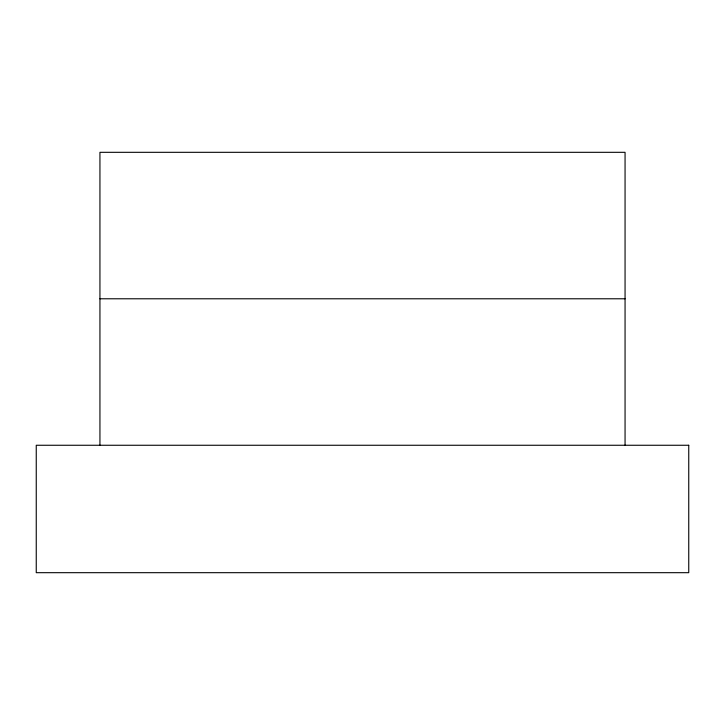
<?xml version="1.0" encoding="UTF-8"?>
<svg xmlns="http://www.w3.org/2000/svg" width="725" height="725" viewBox="0 0 725 725"><rect width="100%" height="100%" fill="white"/><g stroke="black" fill="none" stroke-linecap="round" stroke-linejoin="round"><path stroke-width="1.09" d="M99.941 298.782L625.059 298.782M625.059 445.259L625.059 152.313L99.941 152.313L99.941 445.259M688.75 445.259L36.25 445.259L36.25 572.687L688.75 572.687L688.75 445.259"/></g></svg>
